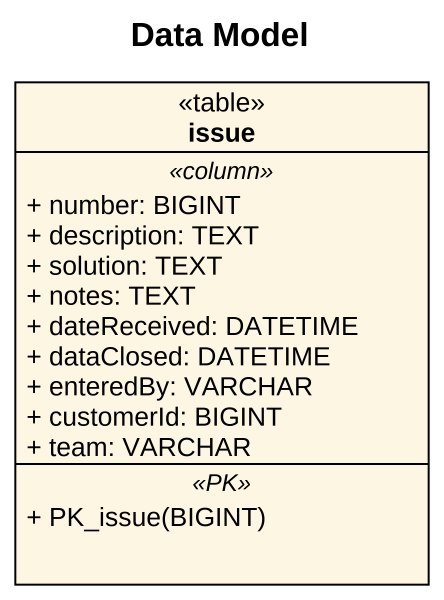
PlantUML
@startuml
title Data Model
hide circle
hide empty members
skinparam classAttributeIconSize 0
class issue <<table>> {
  .. <<column>> ..
  + number: BIGINT
  + description: TEXT
  + solution: TEXT
  + notes: TEXT
  + dateReceived: DATETIME
  + dataClosed: DATETIME
  + enteredBy: VARCHAR
  + customerId: BIGINT
  + team: VARCHAR
  .. <<PK>> ..
  + PK_issue(BIGINT)
}
@enduml
